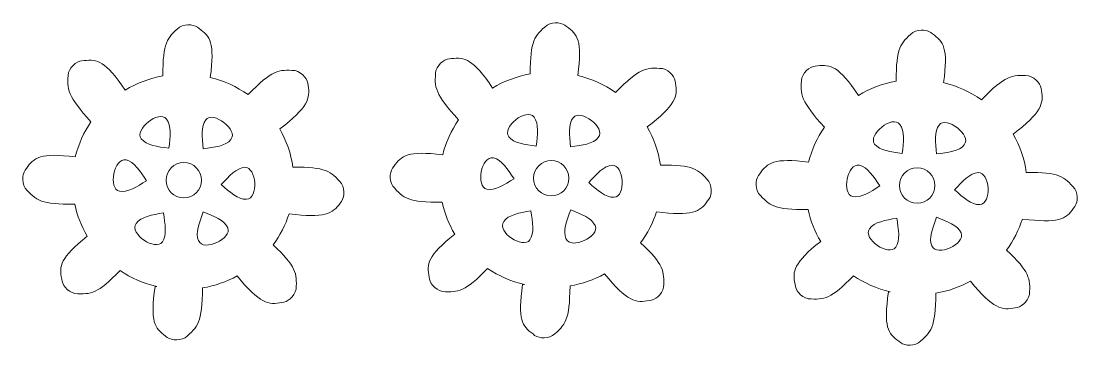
# Model space of a CAD drawing. Header units: centimetres. Extents: x -21.6 to 35.6, y -35.6 to 48.3.
# Drawn here: x -15.92 to -8.45, y 2.78 to 5.08 of the extents above; entities that cross this region are included whole.
import ezdxf

# ---------------------------------------------------------------- set-up
doc = ezdxf.new("R2010")
doc.units = ezdxf.units.CM
doc.header["$MEASUREMENT"] = 0
doc.layers.add('layer 1', color=7, linetype='Continuous')

msp = doc.modelspace()

# ---------------------------------------------------------------- linework, layer by layer
at = {"layer": 'layer 1', "color": 250, "lineweight": 18}
for centre in [(-14.77453, 3.95791), (-12.17829, 3.97223), (-9.59305, 3.92066)]:
    msp.add_ellipse(centre, major_axis=(0, 0.125), ratio=1, dxfattribs=at)
for points, knots in [([(-12.32696, 4.70981), (-12.32576, 4.94719), (-12.29788, 4.97853), (-12.20829, 5.05497), (-12.20829, 5.05497), (-12.15812, 5.08335), (-12.09701, 5.07238), (-12.06975, 5.04484), (-12.06975, 5.04484), (-11.99288, 4.99162), (-11.95761, 4.94477), (-11.99165, 4.69968)], [0, 0, 0, 0, 0.25, 0.25, 0.25, 0.25, 0.5, 0.5, 0.5, 0.5, 1, 1, 1, 1]), ([(-14.9232, 4.69549), (-14.922, 4.93287), (-14.89412, 4.96421), (-14.80453, 5.04065), (-14.80453, 5.04065), (-14.75436, 5.06903), (-14.69325, 5.05806), (-14.66599, 5.03052), (-14.66599, 5.03052), (-14.58912, 4.9773), (-14.55385, 4.93045), (-14.58789, 4.68536)], [0, 0, 0, 0, 0.25, 0.25, 0.25, 0.25, 0.5, 0.5, 0.5, 0.5, 1, 1, 1, 1]), ([(-9.74172, 4.65824), (-9.74052, 4.89562), (-9.71264, 4.92696), (-9.62305, 5.0034), (-9.62305, 5.0034), (-9.57288, 5.03178), (-9.51177, 5.02081), (-9.48451, 4.99327), (-9.48451, 4.99327), (-9.40764, 4.94005), (-9.37237, 4.8932), (-9.40641, 4.64811)], [0, 0, 0, 0, 0.25, 0.25, 0.25, 0.25, 0.5, 0.5, 0.5, 0.5, 1, 1, 1, 1]), ([(-15.43038, 4.37005), (-15.59337, 4.55371), (-15.60533, 4.60111), (-15.58913, 4.71924), (-15.58913, 4.71924), (-15.57057, 4.77381), (-15.51766, 4.80628), (-15.47898, 4.80387), (-15.47898, 4.80387), (-15.38581, 4.81534), (-15.32821, 4.80371), (-15.18932, 4.59571)], [0, 0, 0, 0, 0.25, 0.25, 0.25, 0.25, 0.5, 0.5, 0.5, 0.5, 1, 1, 1, 1]), ([(-12.83414, 4.38437), (-12.99713, 4.56803), (-13.00909, 4.61543), (-12.99289, 4.73356), (-12.99289, 4.73356), (-12.97433, 4.78813), (-12.92142, 4.8206), (-12.88274, 4.81819), (-12.88274, 4.81819), (-12.78957, 4.82966), (-12.73197, 4.81803), (-12.59308, 4.61003)], [0, 0, 0, 0, 0.25, 0.25, 0.25, 0.25, 0.5, 0.5, 0.5, 0.5, 1, 1, 1, 1]), ([(-14.32099, 4.5642), (-14.14847, 4.73894), (-14.10705, 4.74192), (-13.98812, 4.73351), (-13.98812, 4.73351), (-13.93245, 4.71857), (-13.89657, 4.6679), (-13.89644, 4.62915), (-13.89644, 4.62915), (-13.87886, 4.53682), (-13.89801, 4.4733), (-14.09713, 4.32071)], [0, 0, 0, 0, 0.25, 0.25, 0.25, 0.25, 0.5, 0.5, 0.5, 0.5, 1, 1, 1, 1]), ([(-11.72475, 4.57852), (-11.55223, 4.75326), (-11.51081, 4.75624), (-11.39188, 4.74783), (-11.39188, 4.74783), (-11.33621, 4.73289), (-11.30033, 4.68222), (-11.3002, 4.64347), (-11.3002, 4.64347), (-11.28262, 4.55114), (-11.30177, 4.48762), (-11.50089, 4.33503)], [0, 0, 0, 0, 0.25, 0.25, 0.25, 0.25, 0.5, 0.5, 0.5, 0.5, 1, 1, 1, 1]), ([(-10.2489, 4.3328), (-10.41189, 4.51646), (-10.42385, 4.56386), (-10.40765, 4.68199), (-10.40765, 4.68199), (-10.38909, 4.73656), (-10.33618, 4.76903), (-10.2975, 4.76662), (-10.2975, 4.76662), (-10.20433, 4.77809), (-10.14673, 4.76646), (-10.00784, 4.55846)], [0, 0, 0, 0, 0.25, 0.25, 0.25, 0.25, 0.5, 0.5, 0.5, 0.5, 1, 1, 1, 1]), ([(-9.13951, 4.52695), (-8.96699, 4.70169), (-8.92557, 4.70467), (-8.80664, 4.69626), (-8.80664, 4.69626), (-8.75097, 4.68132), (-8.71509, 4.63065), (-8.71496, 4.5919), (-8.71496, 4.5919), (-8.69738, 4.49957), (-8.71653, 4.43605), (-8.91565, 4.28346)], [0, 0, 0, 0, 0.25, 0.25, 0.25, 0.25, 0.5, 0.5, 0.5, 0.5, 1, 1, 1, 1]), ([(-14.89605, 4.38974), (-14.86094, 4.3444), (-14.87058, 4.26441), (-14.88021, 4.18443), (-14.88021, 4.18443), (-14.96007, 4.1951), (-15.03992, 4.20578), (-15.07503, 4.25112), (-15.07503, 4.25112), (-15.12549, 4.31626), (-14.95128, 4.46104), (-14.89605, 4.38974)], [0, 0, 0, 0, 0.25, 0.25, 0.25, 0.25, 0.5, 0.5, 0.5, 0.5, 1, 1, 1, 1]), ([(-14.4422, 4.24517), (-14.47785, 4.20026), (-14.55782, 4.19052), (-14.63779, 4.18078), (-14.63779, 4.18078), (-14.64649, 4.26088), (-14.65518, 4.34097), (-14.61954, 4.38589), (-14.61954, 4.38589), (-14.56832, 4.45044), (-14.38614, 4.31583), (-14.4422, 4.24517)], [0, 0, 0, 0, 0.25, 0.25, 0.25, 0.25, 0.5, 0.5, 0.5, 0.5, 1, 1, 1, 1]), ([(-12.29981, 4.40406), (-12.2647, 4.35872), (-12.27434, 4.27873), (-12.28397, 4.19875), (-12.28397, 4.19875), (-12.36383, 4.20942), (-12.44368, 4.2201), (-12.47879, 4.26544), (-12.47879, 4.26544), (-12.52925, 4.33058), (-12.35504, 4.47536), (-12.29981, 4.40406)], [0, 0, 0, 0, 0.25, 0.25, 0.25, 0.25, 0.5, 0.5, 0.5, 0.5, 1, 1, 1, 1]), ([(-11.84596, 4.25949), (-11.88161, 4.21458), (-11.96158, 4.20484), (-12.04155, 4.1951), (-12.04155, 4.1951), (-12.05025, 4.2752), (-12.05894, 4.35529), (-12.0233, 4.40021), (-12.0233, 4.40021), (-11.97208, 4.46476), (-11.7899, 4.33015), (-11.84596, 4.25949)], [0, 0, 0, 0, 0.25, 0.25, 0.25, 0.25, 0.5, 0.5, 0.5, 0.5, 1, 1, 1, 1]), ([(-9.71457, 4.35249), (-9.67946, 4.30715), (-9.6891, 4.22716), (-9.69873, 4.14718), (-9.69873, 4.14718), (-9.77859, 4.15785), (-9.85844, 4.16853), (-9.89355, 4.21387), (-9.89355, 4.21387), (-9.94401, 4.27901), (-9.7698, 4.42379), (-9.71457, 4.35249)], [0, 0, 0, 0, 0.25, 0.25, 0.25, 0.25, 0.5, 0.5, 0.5, 0.5, 1, 1, 1, 1]), ([(-9.26072, 4.20792), (-9.29637, 4.16301), (-9.37634, 4.15327), (-9.45631, 4.14353), (-9.45631, 4.14353), (-9.46501, 4.22363), (-9.4737, 4.30372), (-9.43806, 4.34864), (-9.43806, 4.34864), (-9.38684, 4.41319), (-9.20466, 4.27858), (-9.26072, 4.20792)], [0, 0, 0, 0, 0.25, 0.25, 0.25, 0.25, 0.5, 0.5, 0.5, 0.5, 1, 1, 1, 1]), ([(-15.54556, 3.78762), (-15.78553, 3.78598), (-15.81713, 3.81337), (-15.89487, 3.90245), (-15.89487, 3.90245), (-15.9238, 3.95231), (-15.9135, 4.01353), (-15.88627, 4.0411), (-15.88627, 4.0411), (-15.83385, 4.11862), (-15.78736, 4.15441), (-15.54141, 4.12294)], [0, 0, 0, 0, 0.25, 0.25, 0.25, 0.25, 0.5, 0.5, 0.5, 0.5, 1, 1, 1, 1]), ([(-15.18247, 4.10111), (-15.12638, 4.0892), (-15.08203, 4.02194), (-15.03769, 3.95468), (-15.03769, 3.95468), (-15.10553, 3.91121), (-15.17337, 3.86775), (-15.22946, 3.87965), (-15.22946, 3.87965), (-15.31006, 3.89676), (-15.2707, 4.11983), (-15.18247, 4.10111)], [0, 0, 0, 0, 0.25, 0.25, 0.25, 0.25, 0.5, 0.5, 0.5, 0.5, 1, 1, 1, 1]), ([(-12.94932, 3.80194), (-13.18929, 3.8003), (-13.22089, 3.82769), (-13.29863, 3.91677), (-13.29863, 3.91677), (-13.32756, 3.96663), (-13.31726, 4.02785), (-13.29003, 4.05542), (-13.29003, 4.05542), (-13.23761, 4.13294), (-13.19112, 4.16873), (-12.94517, 4.13726)], [0, 0, 0, 0, 0.25, 0.25, 0.25, 0.25, 0.5, 0.5, 0.5, 0.5, 1, 1, 1, 1]), ([(-12.58623, 4.11543), (-12.53014, 4.10352), (-12.48579, 4.03626), (-12.44145, 3.969), (-12.44145, 3.969), (-12.50929, 3.92553), (-12.57713, 3.88207), (-12.63322, 3.89397), (-12.63322, 3.89397), (-12.71382, 3.91108), (-12.67446, 4.13415), (-12.58623, 4.11543)], [0, 0, 0, 0, 0.25, 0.25, 0.25, 0.25, 0.5, 0.5, 0.5, 0.5, 1, 1, 1, 1]), ([(-10.36408, 3.75037), (-10.60405, 3.74873), (-10.63565, 3.77612), (-10.71339, 3.8652), (-10.71339, 3.8652), (-10.74232, 3.91506), (-10.73202, 3.97628), (-10.70479, 4.00385), (-10.70479, 4.00385), (-10.65237, 4.08137), (-10.60588, 4.11716), (-10.35993, 4.08569)], [0, 0, 0, 0, 0.25, 0.25, 0.25, 0.25, 0.5, 0.5, 0.5, 0.5, 1, 1, 1, 1]), ([(-14.33258, 3.82314), (-14.38985, 3.82024), (-14.44997, 3.87387), (-14.51009, 3.9275), (-14.51009, 3.9275), (-14.45569, 3.98692), (-14.40127, 4.04634), (-14.34401, 4.04923), (-14.34401, 4.04923), (-14.26171, 4.05339), (-14.2425, 3.82769), (-14.33258, 3.82314)], [0, 0, 0, 0, 0.25, 0.25, 0.25, 0.25, 0.5, 0.5, 0.5, 0.5, 1, 1, 1, 1]), ([(-14.00351, 4.05064), (-13.76964, 4.05147), (-13.73794, 4.02374), (-13.66103, 3.93542), (-13.66103, 3.93542), (-13.63215, 3.88553), (-13.64251, 3.82432), (-13.66977, 3.79678), (-13.66977, 3.79678), (-13.72251, 3.71898), (-13.78227, 3.6885), (-14.03104, 3.72097)], [0, 0, 0, 0, 0.25, 0.25, 0.25, 0.25, 0.5, 0.5, 0.5, 0.5, 1, 1, 1, 1]), ([(-11.73634, 3.83746), (-11.79361, 3.83456), (-11.85373, 3.88819), (-11.91385, 3.94182), (-11.91385, 3.94182), (-11.85945, 4.00124), (-11.80503, 4.06066), (-11.74777, 4.06355), (-11.74777, 4.06355), (-11.66547, 4.06771), (-11.64626, 3.84201), (-11.73634, 3.83746)], [0, 0, 0, 0, 0.25, 0.25, 0.25, 0.25, 0.5, 0.5, 0.5, 0.5, 1, 1, 1, 1]), ([(-11.40727, 4.06496), (-11.1734, 4.06579), (-11.1417, 4.03806), (-11.06479, 3.94974), (-11.06479, 3.94974), (-11.03591, 3.89985), (-11.04627, 3.83864), (-11.07353, 3.8111), (-11.07353, 3.8111), (-11.12627, 3.7333), (-11.18603, 3.70282), (-11.4348, 3.73529)], [0, 0, 0, 0, 0.25, 0.25, 0.25, 0.25, 0.5, 0.5, 0.5, 0.5, 1, 1, 1, 1]), ([(-10.00099, 4.06386), (-9.9449, 4.05195), (-9.90055, 3.98469), (-9.85621, 3.91743), (-9.85621, 3.91743), (-9.92405, 3.87396), (-9.99189, 3.8305), (-10.04798, 3.8424), (-10.04798, 3.8424), (-10.12858, 3.85951), (-10.08922, 4.08258), (-10.00099, 4.06386)], [0, 0, 0, 0, 0.25, 0.25, 0.25, 0.25, 0.5, 0.5, 0.5, 0.5, 1, 1, 1, 1]), ([(-9.1511, 3.78589), (-9.20837, 3.78299), (-9.26849, 3.83662), (-9.32861, 3.89025), (-9.32861, 3.89025), (-9.27421, 3.94967), (-9.21979, 4.00909), (-9.16253, 4.01198), (-9.16253, 4.01198), (-9.08023, 4.01614), (-9.06102, 3.79044), (-9.1511, 3.78589)], [0, 0, 0, 0, 0.25, 0.25, 0.25, 0.25, 0.5, 0.5, 0.5, 0.5, 1, 1, 1, 1]), ([(-8.82203, 4.01339), (-8.58816, 4.01422), (-8.55646, 3.98649), (-8.47955, 3.89817), (-8.47955, 3.89817), (-8.45067, 3.84828), (-8.46103, 3.78707), (-8.48829, 3.75953), (-8.48829, 3.75953), (-8.54103, 3.68173), (-8.60079, 3.65125), (-8.84956, 3.68372)], [0, 0, 0, 0, 0.25, 0.25, 0.25, 0.25, 0.5, 0.5, 0.5, 0.5, 1, 1, 1, 1]), ([(-12.51458, 3.66649), (-12.4815, 3.71333), (-12.40219, 3.72751), (-12.32288, 3.74169), (-12.32288, 3.74169), (-12.30973, 3.6622), (-12.29659, 3.58272), (-12.32967, 3.53588), (-12.32967, 3.53588), (-12.37722, 3.46858), (-12.56662, 3.59282), (-12.51458, 3.66649)], [0, 0, 0, 0, 0.25, 0.25, 0.25, 0.25, 0.5, 0.5, 0.5, 0.5, 1, 1, 1, 1]), ([(-12.07479, 3.54499), (-12.09801, 3.59742), (-12.06949, 3.67277), (-12.04096, 3.74811), (-12.04096, 3.74811), (-11.96599, 3.71861), (-11.89102, 3.6891), (-11.8678, 3.63667), (-11.8678, 3.63667), (-11.83443, 3.56133), (-12.03826, 3.46252), (-12.07479, 3.54499)], [0, 0, 0, 0, 0.25, 0.25, 0.25, 0.25, 0.5, 0.5, 0.5, 0.5, 1, 1, 1, 1]), ([(-15.11082, 3.65217), (-15.07774, 3.69901), (-14.99843, 3.71319), (-14.91912, 3.72737), (-14.91912, 3.72737), (-14.90597, 3.64788), (-14.89283, 3.5684), (-14.92591, 3.52156), (-14.92591, 3.52156), (-14.97346, 3.45426), (-15.16286, 3.5785), (-15.11082, 3.65217)], [0, 0, 0, 0, 0.25, 0.25, 0.25, 0.25, 0.5, 0.5, 0.5, 0.5, 1, 1, 1, 1]), ([(-14.67103, 3.53067), (-14.69425, 3.5831), (-14.66573, 3.65845), (-14.6372, 3.73379), (-14.6372, 3.73379), (-14.56223, 3.70429), (-14.48726, 3.67478), (-14.46404, 3.62235), (-14.46404, 3.62235), (-14.43067, 3.54701), (-14.6345, 3.4482), (-14.67103, 3.53067)], [0, 0, 0, 0, 0.25, 0.25, 0.25, 0.25, 0.5, 0.5, 0.5, 0.5, 1, 1, 1, 1]), ([(-9.92934, 3.61492), (-9.89626, 3.66176), (-9.81695, 3.67594), (-9.73764, 3.69012), (-9.73764, 3.69012), (-9.72449, 3.61063), (-9.71135, 3.53115), (-9.74443, 3.48431), (-9.74443, 3.48431), (-9.79198, 3.41701), (-9.98138, 3.54125), (-9.92934, 3.61492)], [0, 0, 0, 0, 0.25, 0.25, 0.25, 0.25, 0.5, 0.5, 0.5, 0.5, 1, 1, 1, 1]), ([(-9.48955, 3.49342), (-9.51277, 3.54585), (-9.48425, 3.6212), (-9.45572, 3.69654), (-9.45572, 3.69654), (-9.38075, 3.66704), (-9.30578, 3.63753), (-9.28256, 3.5851), (-9.28256, 3.5851), (-9.24919, 3.50976), (-9.45302, 3.41095), (-9.48955, 3.49342)], [0, 0, 0, 0, 0.25, 0.25, 0.25, 0.25, 0.5, 0.5, 0.5, 0.5, 1, 1, 1, 1]), ([(-15.22484, 3.31947), (-15.3852, 3.15342), (-15.42735, 3.15005), (-15.54374, 3.15635), (-15.54374, 3.15635), (-15.59965, 3.17037), (-15.63637, 3.22044), (-15.63714, 3.25918), (-15.63714, 3.25918), (-15.65613, 3.35067), (-15.64943, 3.40891), (-15.45626, 3.56274)], [0, 0, 0, 0, 0.25, 0.25, 0.25, 0.25, 0.5, 0.5, 0.5, 0.5, 1, 1, 1, 1]), ([(-12.6286, 3.33379), (-12.78896, 3.16774), (-12.83111, 3.16437), (-12.9475, 3.17067), (-12.9475, 3.17067), (-13.00341, 3.18469), (-13.04013, 3.23476), (-13.0409, 3.2735), (-13.0409, 3.2735), (-13.05989, 3.36499), (-13.05319, 3.42323), (-12.86002, 3.57706)], [0, 0, 0, 0, 0.25, 0.25, 0.25, 0.25, 0.5, 0.5, 0.5, 0.5, 1, 1, 1, 1]), ([(-11.54708, 3.51598), (-11.38283, 3.35992), (-11.37913, 3.3176), (-11.38425, 3.20194), (-11.38425, 3.20194), (-11.39771, 3.14591), (-11.44742, 3.1087), (-11.48615, 3.10754), (-11.48615, 3.10754), (-11.57798, 3.08753), (-11.6433, 3.10027), (-11.80114, 3.29527)], [0, 0, 0, 0, 0.25, 0.25, 0.25, 0.25, 0.5, 0.5, 0.5, 0.5, 1, 1, 1, 1]), ([(-10.04336, 3.28222), (-10.20372, 3.11617), (-10.24587, 3.1128), (-10.36226, 3.1191), (-10.36226, 3.1191), (-10.41817, 3.13312), (-10.45489, 3.18319), (-10.45566, 3.22193), (-10.45566, 3.22193), (-10.47465, 3.31342), (-10.46795, 3.37166), (-10.27478, 3.52549)], [0, 0, 0, 0, 0.25, 0.25, 0.25, 0.25, 0.5, 0.5, 0.5, 0.5, 1, 1, 1, 1]), ([(-14.14332, 3.50166), (-13.97907, 3.3456), (-13.97537, 3.30328), (-13.98049, 3.18762), (-13.98049, 3.18762), (-13.99395, 3.13159), (-14.04366, 3.09438), (-14.08239, 3.09322), (-14.08239, 3.09322), (-14.17422, 3.07321), (-14.23954, 3.08595), (-14.39738, 3.28095)], [0, 0, 0, 0, 0.25, 0.25, 0.25, 0.25, 0.5, 0.5, 0.5, 0.5, 1, 1, 1, 1]), ([(-8.96184, 3.46441), (-8.79759, 3.30835), (-8.79389, 3.26603), (-8.79901, 3.15037), (-8.79901, 3.15037), (-8.81247, 3.09434), (-8.86218, 3.05713), (-8.90091, 3.05597), (-8.90091, 3.05597), (-8.99274, 3.03596), (-9.05806, 3.0487), (-9.2159, 3.2437)], [0, 0, 0, 0, 0.25, 0.25, 0.25, 0.25, 0.5, 0.5, 0.5, 0.5, 1, 1, 1, 1]), ([(-12.0457, 3.21032), (-12.04937, 2.96562), (-12.07725, 2.93479), (-12.1688, 2.85862), (-12.1688, 2.85862), (-12.21932, 2.83087), (-12.28028, 2.8426), (-12.3072, 2.87047), (-12.3072, 2.87047), (-12.3838, 2.92494), (-12.41846, 2.97243), (-12.38042, 3.2204), (-12.38042, 3.2204), (-12.38042, 3.2204), (-12.36844, 3.22007), (-12.36844, 3.22007)], [0, 0, 0, 0, 0.2, 0.2, 0.2, 0.2, 0.4, 0.4, 0.4, 0.4, 0.6, 0.6, 0.6, 0.6, 1, 1, 1, 1]), ([(-14.64194, 3.196), (-14.64561, 2.9513), (-14.67349, 2.92047), (-14.76504, 2.8443), (-14.76504, 2.8443), (-14.81556, 2.81655), (-14.87652, 2.82828), (-14.90344, 2.85615), (-14.90344, 2.85615), (-14.98004, 2.91062), (-15.0147, 2.95811), (-14.97666, 3.20608), (-14.97666, 3.20608), (-14.97666, 3.20608), (-14.96468, 3.20575), (-14.96468, 3.20575)], [0, 0, 0, 0, 0.2, 0.2, 0.2, 0.2, 0.4, 0.4, 0.4, 0.4, 0.6, 0.6, 0.6, 0.6, 1, 1, 1, 1]), ([(-9.46046, 3.15875), (-9.46413, 2.91405), (-9.49201, 2.88322), (-9.58356, 2.80705), (-9.58356, 2.80705), (-9.63408, 2.7793), (-9.69504, 2.79103), (-9.72196, 2.8189), (-9.72196, 2.8189), (-9.79856, 2.87337), (-9.83322, 2.92086), (-9.79518, 3.16883), (-9.79518, 3.16883), (-9.79518, 3.16883), (-9.7832, 3.1685), (-9.7832, 3.1685)], [0, 0, 0, 0, 0.2, 0.2, 0.2, 0.2, 0.4, 0.4, 0.4, 0.4, 0.6, 0.6, 0.6, 0.6, 1, 1, 1, 1])]:
    msp.add_open_spline(points, degree=3, knots=knots, dxfattribs=at)
for points in [[(-12.59308, 4.61003), (-12.51281, 4.65809), (-12.42296, 4.69248), (-12.32696, 4.70981)], [(-15.18932, 4.59571), (-15.10905, 4.64377), (-15.0192, 4.67816), (-14.9232, 4.69549)], [(-14.58789, 4.68536), (-14.49038, 4.66151), (-14.40012, 4.61988), (-14.32099, 4.5642)], [(-11.99165, 4.69968), (-11.89414, 4.67583), (-11.80388, 4.6342), (-11.72475, 4.57852)], [(-10.00784, 4.55846), (-9.92757, 4.60652), (-9.83772, 4.64091), (-9.74172, 4.65824)], [(-9.40641, 4.64811), (-9.3089, 4.62426), (-9.21864, 4.58263), (-9.13951, 4.52695)], [(-15.54141, 4.12294), (-15.51958, 4.21246), (-15.48149, 4.29589), (-15.43038, 4.37006)], [(-12.94517, 4.13726), (-12.92334, 4.22678), (-12.88525, 4.31021), (-12.83414, 4.38438)], [(-11.50089, 4.33503), (-11.45337, 4.25322), (-11.42092, 4.162), (-11.40727, 4.06496)], [(-14.09713, 4.32071), (-14.04961, 4.2389), (-14.01716, 4.14768), (-14.00351, 4.05064)], [(-10.35993, 4.08569), (-10.3381, 4.17521), (-10.30001, 4.25864), (-10.2489, 4.33281)], [(-8.91565, 4.28346), (-8.86813, 4.20165), (-8.83568, 4.11043), (-8.82203, 4.01339)], [(-15.45626, 3.56274), (-15.49755, 3.63156), (-15.52807, 3.70725), (-15.54556, 3.78762)], [(-12.86002, 3.57706), (-12.90131, 3.64588), (-12.93183, 3.72157), (-12.94932, 3.80194)], [(-10.27478, 3.52549), (-10.31607, 3.59431), (-10.34659, 3.67), (-10.36408, 3.75037)], [(-14.03104, 3.72097), (-14.05627, 3.64153), (-14.09451, 3.56764), (-14.14332, 3.50166)], [(-11.4348, 3.73529), (-11.46003, 3.65585), (-11.49827, 3.58196), (-11.54708, 3.51598)], [(-8.84956, 3.68372), (-8.87479, 3.60428), (-8.91303, 3.53039), (-8.96184, 3.46441)], [(-14.96468, 3.20575), (-15.05928, 3.22808), (-15.14717, 3.26712), (-15.22484, 3.31947)], [(-12.36844, 3.22007), (-12.46304, 3.2424), (-12.55093, 3.28144), (-12.6286, 3.33379)], [(-11.80114, 3.29527), (-11.87594, 3.25454), (-11.95833, 3.22537), (-12.0457, 3.21032)], [(-14.39738, 3.28095), (-14.47218, 3.24022), (-14.55457, 3.21105), (-14.64194, 3.196)], [(-9.7832, 3.1685), (-9.8778, 3.19083), (-9.96569, 3.22987), (-10.04336, 3.28222)], [(-9.2159, 3.2437), (-9.2907, 3.20297), (-9.37309, 3.1738), (-9.46046, 3.15875)]]:
    msp.add_open_spline(points, degree=3, dxfattribs=at)

doc.saveas('drawing.dxf')
